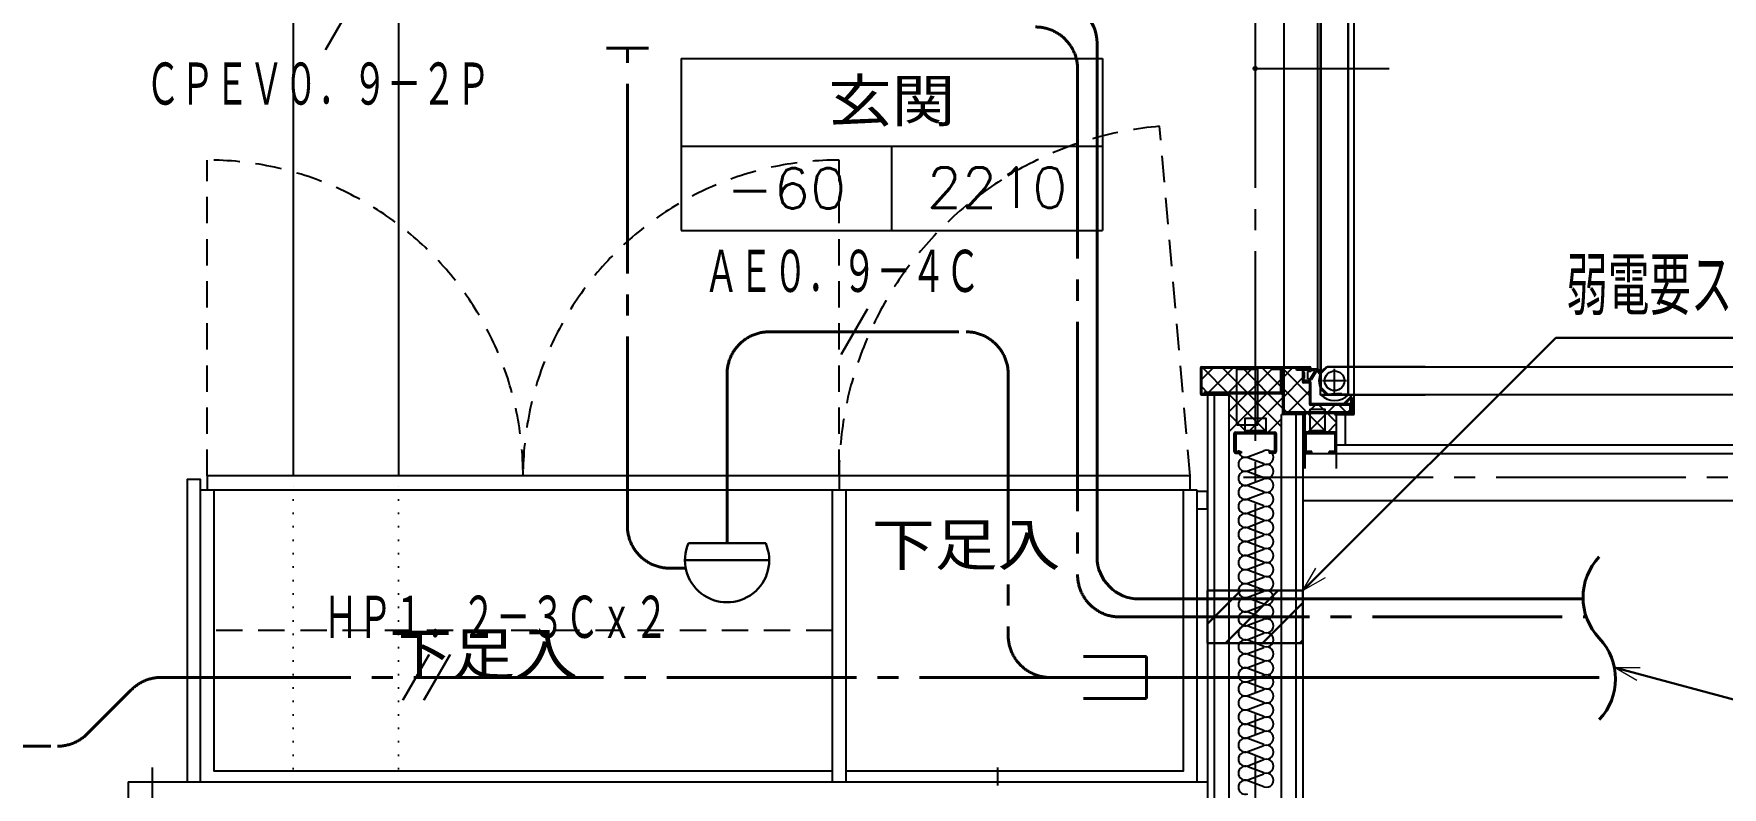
# Model space of a CAD drawing. Header units: millimetres. Extents: x 8300 to 98248, y -10383 to 40000.
# Drawn here: x 27561 to 29965, y 17127 to 18201 of the extents above; entities that cross this region are included whole.
import ezdxf
from ezdxf.enums import TextEntityAlignment as Align

# ---------------------------------------------------------------- set-up
doc = ezdxf.new("R2010")
doc.units = ezdxf.units.MM
doc.header["$LTSCALE"] = 300
for name, pattern in [('CADEWA_LINE5', [1.2, 0.9, -0.1, 0.1, -0.1]), ('CADEWA_LINE6', [2.1, 1.8, -0.1, 0.1, -0.1]), ('DASH-S', [0.2, 0.125, -0.075]), ('DOT2', [3.175, 0, -3.175])]:
    doc.linetypes.add(name, pattern=pattern)
doc.layers.get('0').update_dxf_attribs({"linetype": 'CONTINUOUS'})
for name, color, linetype in [('525EH_Tenjyo(3)', 7, 'CONTINUOUS'), ('Eス0_その他－３', 7, 'CONTINUOUS'), ('E配T_その他－１', 7, 'CONTINUOUS'), ('K建0_壁', 7, 'CONTINUOUS')]:
    doc.layers.add(name, color=color, linetype=linetype)
doc.styles.add('MS Gothic2', font='msgothic.ttc', dxfattribs={"width": 0.6})
doc.styles.add('txt2', font='txt.shx', dxfattribs={"width": 1.197332, "bigfont": 'extfont2'})

# ---------------------------------------------------------------- blocks, each defined once
blk = doc.blocks.new('ZGroup223', base_point=(29300, 17370.1))
at = {"layer": 'Eス0_その他－３', "color": 216, "linetype": 'Continuous', "lineweight": 30}
for p, q in [((29232, 17407.6), (29368, 17407.6)), ((29232, 17407.6), (29232, 17332.6)), ((29279.5, 17407.6), (29232, 17360.1)), ((29332.5, 17407.6), (29257.5, 17332.6)), ((29368, 17407.6), (29368, 17332.6)), ((29368, 17390), (29310.6, 17332.6)), ((29368, 17337), (29363.6, 17332.6)), ((29232, 17332.6), (29368, 17332.6))]:
    blk.add_line(p, q, dxfattribs=at)
blk = doc.blocks.new('ZGroup225', base_point=(29100.3, 17283.9))
at = {"layer": 'E配T_その他－１', "color": 1, "linetype": 'Continuous', "lineweight": 40}
for p, q in [((29145.3, 17313.9), (29055.3, 17313.9)), ((29145.3, 17313.9), (29145.3, 17253.9)), ((29145.3, 17253.9), (29055.3, 17253.9))]:
    blk.add_line(p, q, dxfattribs=at)
blk = doc.blocks.new('ZGroup226', base_point=(29790, 17339.8))
at = {"layer": 'E配T_その他－１', "color": 1, "linetype": 'Continuous', "lineweight": 40}
for centre, start, end in [((29850.8, 17397.8), 136.3972, 223.6028), ((29729.1, 17281.8), 316.3972, 43.6028)]:
    blk.add_arc(centre, 84, start, end, dxfattribs=at)
blk = doc.blocks.new('Z0ArrowOpen30')
at = {"color": 0, "linetype": 'ByBlock', "lineweight": 0}
for p, q in [((-1, 0.268), (0, 0)), ((0, 0), (-1, -0.268))]:
    blk.add_line(p, q, dxfattribs=at)
blk = doc.blocks.new('ZGroup227', base_point=(30189.1, 17260.8))
at = {"layer": 'E配T_その他－１', "color": 136, "linetype": 'Continuous', "lineweight": 30}
for p in [(29811.6, 17298), (30566.6, 17191.8)]:
    blk.add_line(p, (30207.8, 17191.8), dxfattribs=at)
at = {"layer": 'E配T_その他－１', "color": 136, "linetype": 'Continuous', "lineweight": 30, "xscale": 35.50628165534033, "yscale": 35.50628165534033, "zscale": 35.50628165534033, "rotation": 165.0000000000005}
blk.add_blockref('Z0ArrowOpen30', (29811.6, 17298), dxfattribs=at)
at = {"layer": 'E配T_その他－１', "color": 136, "lineweight": -3, "style": 'MS Gothic2', "width": 0.6}
blk.add_text('共用各所へ', height=72.23, dxfattribs=at).set_placement((30222.8, 17268.3), align=Align.MIDDLE_LEFT)
blk = doc.blocks.new('ZGroup228', base_point=(29888.9, 17656.7))
at = {"layer": 'Eス0_その他－３', "color": 136, "linetype": 'Continuous', "lineweight": 30}
for p in [(29368, 17407.6), (30409.7, 17767.7)]:
    blk.add_line(p, (29728.1, 17767.7), dxfattribs=at)
at = {"layer": 'Eス0_その他－３', "color": 136, "linetype": 'Continuous', "lineweight": 30, "xscale": 35.50628165534033, "yscale": 35.50628165534033, "zscale": 35.50628165534033, "rotation": 225}
blk.add_blockref('Z0ArrowOpen30', (29368, 17407.6), dxfattribs=at)
at = {"layer": 'Eス0_その他－３', "color": 136, "lineweight": -3, "style": 'MS Gothic2', "width": 0.6}
blk.add_text('弱電要スリーブ７５φ', height=72.23, dxfattribs=at).set_placement((29743.1, 17844.3), align=Align.MIDDLE_LEFT)
blk = doc.blocks.new('ZGroup229', base_point=(28642.4, 18150.4))
at = {"layer": 'E配T_その他－１', "color": 1, "linetype": 'Continuous', "lineweight": 40}
for p, q in [((27548, 18905), (27548, 18749.1)), ((27578, 18749.1), (27518, 18749.1)), ((27578, 18689.1), (27518, 18689.1)), ((27548, 18689.1), (27548, 18550.6)), ((27578, 18550.6), (27518, 18550.6)), ((27578, 18490.6), (27518, 18490.6)), ((27548, 18490.6), (27548, 18307.5)), ((27608, 18247.5), (29014.8, 18247.5)), ((29074.8, 18187.5), (29074.8, 17455.7)), ((29134.8, 17395.7), (29766.8, 17395.7))]:
    blk.add_line(p, q, dxfattribs=at)
for centre, start, end in [((27608, 18307.5), 180, 270), ((29014.8, 18187.5), 0, 90), ((29134.8, 17455.7), 180, 270)]:
    blk.add_arc(centre, 60, start, end, dxfattribs=at)
blk = doc.blocks.new('ZGroup255', base_point=(28552.5, 17234.9))
at = {"layer": 'E配T_その他－１', "color": 1, "linetype": 'CADEWA_LINE5', "lineweight": 40}
for p, q in [((27636.9, 17203.5), (27699.7, 17266.3)), ((27742.1, 17283.9), (29145.3, 17283.9)), ((27315, 17185.9), (27594.4, 17185.9))]:
    blk.add_line(p, q, dxfattribs=at)
at = {"layer": 'E配T_その他－１', "color": 1, "linetype": 'Continuous', "lineweight": 40}
blk.add_line((29145.3, 17283.9), (29790, 17283.9), dxfattribs=at)
at = {"layer": 'E配T_その他－１', "color": 1, "linetype": 'CADEWA_LINE5', "lineweight": 40}
for centre, start, end in [((27742.1, 17223.9), 90, 135), ((27594.4, 17245.9), 270, 315)]:
    blk.add_arc(centre, 60, start, end, dxfattribs=at)
blk = doc.blocks.new('ZGroup256', base_point=(28213.4, 17336.5))
at = {"layer": 'E配T_その他－１', "color": 3, "linetype": 'Continuous', "lineweight": 30}
for p, q in [((28123.8, 17316.4), (28086.3, 17251.4)), ((28153.8, 17316.4), (28116.3, 17251.4))]:
    blk.add_line(p, q, dxfattribs=at)
at = {"layer": 'E配T_その他－１', "color": 3, "lineweight": -3, "style": 'MS Gothic2', "width": 0.6}
blk.add_text('ＨＰ１．２－３Ｃｘ２', height=60, dxfattribs=at).set_placement((27973.4, 17370.3), align=Align.MIDDLE_LEFT)
blk = doc.blocks.new('ZGroup269', base_point=(28548, 17433))
at = {"layer": '525EH_Tenjyo(3)', "color": 6, "linetype": 'Continuous', "lineweight": 30}
for p, q in [((28493, 17475), (28603, 17475)), ((28488, 17451), (28608, 17451))]:
    blk.add_line(p, q, dxfattribs=at)
blk.add_arc((28548, 17451), 60, 156.4305, 23.5695, dxfattribs=at)
blk = doc.blocks.new('ZGroup302', base_point=(28782.4, 18043.1))
at = {"layer": 'K建0_壁', "color": 250, "linetype": 'Continuous', "lineweight": -3}
for p, q in [((28482.4, 18165.6), (29082.4, 18165.6)), ((28482.4, 18165.6), (28482.4, 17920.6)), ((29082.4, 18165.6), (29082.4, 17920.6)), ((28482.4, 18040.6), (29082.4, 18040.6)), ((28782.4, 17920.6), (28782.4, 18040.6)), ((28482.4, 17920.6), (29082.4, 17920.6))]:
    blk.add_line(p, q, dxfattribs=at)
at = {"layer": 'K建0_壁', "color": 250, "lineweight": -3, "style": 'txt2'}
for s, height, width, p in [('玄関', 67.93, 1.212284, (28782.4, 18103.1)), ('-60', 57.6, 1.05, (28632.4, 17980.6)), ('2210', 57.6, 1.013158, (28932.4, 17981.8))]:
    blk.add_text(s, height=height, dxfattribs=dict(at, width=width)).set_placement(p, align=Align.MIDDLE_CENTER)
blk = doc.blocks.new('ZGroup322', base_point=(28653.8, 18346.6))
at = {"layer": 'E配T_その他－１', "color": 1, "linetype": 'CADEWA_LINE5', "lineweight": 40}
for p, q in [((28466.1, 19253.6), (28931.6, 19253.6)), ((28406.1, 18749.1), (28406.1, 19193.6)), ((28406.1, 18550.6), (28406.1, 18689.1)), ((28406.1, 18277.5), (28406.1, 18490.6)), ((28406.1, 17499.6), (28406.1, 18180.6)), ((28489.1, 17439.6), (28466.1, 17439.6))]:
    blk.add_line(p, q, dxfattribs=at)
at = {"layer": 'E配T_その他－１', "color": 1, "linetype": 'Continuous', "lineweight": 40}
for p, q in [((28436.1, 18749.1), (28376.1, 18749.1)), ((28436.1, 18689.1), (28376.1, 18689.1)), ((28436.1, 18550.6), (28376.1, 18550.6)), ((28436.1, 18490.6), (28376.1, 18490.6)), ((28436.1, 18277.5), (28376.1, 18277.5)), ((28436.1, 18180.6), (28376.1, 18180.6))]:
    blk.add_line(p, q, dxfattribs=at)
at = {"layer": 'E配T_その他－１', "color": 1, "linetype": 'CADEWA_LINE5', "lineweight": 40}
for centre, start, end in [((28466.1, 19193.6), 90, 180), ((28466.1, 17499.6), 180, 270)]:
    blk.add_arc(centre, 60, start, end, dxfattribs=at)
blk = doc.blocks.new('ZGroup324', base_point=(29169, 17530.1))
at = {"layer": 'E配T_その他－１', "color": 1, "linetype": 'CADEWA_LINE5', "lineweight": 40}
for p, q in [((28608, 17776.3), (28888.3, 17776.3)), ((28548, 17475), (28548, 17716.3)), ((28948.3, 17716.3), (28948.3, 17343.9)), ((29008.3, 17283.9), (29145.3, 17283.9))]:
    blk.add_line(p, q, dxfattribs=at)
at = {"layer": 'E配T_その他－１', "color": 1, "linetype": 'Continuous', "lineweight": 40}
blk.add_line((29145.3, 17283.9), (29790, 17283.9), dxfattribs=at)
at = {"layer": 'E配T_その他－１', "color": 1, "linetype": 'CADEWA_LINE5', "lineweight": 40}
for centre, start, end in [((28608, 17716.3), 90, 180), ((28888.3, 17716.3), 0, 90), ((29008.3, 17343.9), 180, 270)]:
    blk.add_arc(centre, 60, start, end, dxfattribs=at)
blk = doc.blocks.new('ZGroup325', base_point=(28708.5, 17829.1))
at = {"layer": 'E配T_その他－１', "color": 3, "linetype": 'Continuous', "lineweight": 30}
blk.add_line((28747.8, 17808.8), (28710.3, 17743.8), dxfattribs=at)
at = {"layer": 'E配T_その他－１', "color": 3, "lineweight": -3, "style": 'MS Gothic2', "width": 0.6}
blk.add_text('ＡＥ０．９－４Ｃ', height=60, dxfattribs=at).set_placement((28515.3, 17863.1), align=Align.MIDDLE_LEFT)
blk = doc.blocks.new('ZGroup332', base_point=(27858.7, 18292.6))
at = {"layer": 'E配T_その他－１', "color": 1, "linetype": 'CADEWA_LINE5', "lineweight": 40}
for p, q in [((29047.1, 18150.6), (29047.1, 17430.1)), ((29107.1, 17370.1), (29771.4, 17370.1))]:
    blk.add_line(p, q, dxfattribs=at)
for centre, start, end in [((28987.1, 18150.6), 0, 90), ((29107.1, 17430.1), 180, 270)]:
    blk.add_arc(centre, 60, start, end, dxfattribs=at)
blk = doc.blocks.new('ZGroup333', base_point=(27960.1, 18160.9))
at = {"layer": 'E配T_その他－１', "color": 3, "linetype": 'Continuous', "lineweight": 30}
blk.add_line((28013.7, 18243.1), (27976.3, 18178.2), dxfattribs=at)
at = {"layer": 'E配T_その他－１', "color": 3, "lineweight": -3, "style": 'MS Gothic2', "width": 0.6}
blk.add_text('ＣＰＥＶ０．９－２Ｐ', height=60, dxfattribs=at).set_placement((27720.1, 18129.9), align=Align.MIDDLE_LEFT)

msp = doc.modelspace()

# ---------------------------------------------------------------- linework, layer by layer
at = {"layer": 'K建0_壁', "color": 250, "linetype": 'CADEWA_LINE5', "lineweight": -3}
for p, q in [((29300, 21851.2), (29300, 15304.7)), ((29283.2, 17569), (31036, 17569)), ((27730, 14138), (27730, 17155.7)), ((28933.5, 16050), (28933.5, 17155.7))]:
    msp.add_line(p, q, dxfattribs=at)
at = {"layer": 'K建0_壁', "color": 250, "linetype": 'Continuous', "lineweight": -3}
for p, q in [((29441, 17658.5), (29441, 18846.5)), ((29393, 17696.8), (29393, 18587.7)), ((29393.8, 17696.8), (29393.8, 18587.7)), ((29432.2, 17687.3), (29432.2, 18602.7)), ((29433, 17687.3), (29433, 18602.7)), ((29341, 17726.5), (29341, 18576.5)), ((29389, 17723), (29389, 18578.1)), ((29300, 18151.5), (29490.6, 18151.5)), ((29378.9, 18151.5), (29452.6, 18151.5)), ((29222, 17724.9), (29222, 17688.1)), ((29223.6, 17726.5), (29377.4, 17726.5)), ((29223.6, 17724.9), (29223.6, 17688.1)), ((29223.6, 17724.9), (29377.4, 17724.9)), ((29223.6, 17708.3), (29240.2, 17724.9)), ((29262, 17688.1), (29225.2, 17724.9)), ((29231.7, 17688.1), (29268.5, 17724.9)), ((29337.5, 17640.9), (29253.5, 17724.9)), ((29260, 17688.1), (29296.8, 17724.9)), ((29262.5, 17662.3), (29323.5, 17723.3)), ((29273.7, 17724.9), (29303.7, 17724.9)), ((29273.7, 17643.3), (29273.7, 17724.9)), ((29303.7, 17722.6), (29273.7, 17722.6)), ((29339, 17667.7), (29281.8, 17724.9)), ((29303.7, 17643.3), (29303.7, 17724.9)), ((29339, 17696), (29310.1, 17724.9)), ((29324, 17724.9), (29324, 17723.3)), ((29339, 17724.9), (29324, 17724.9)), ((29324, 17723.3), (29339, 17723.3)), ((29336.7, 17690.4), (29336.7, 17723.3)), ((29339, 17690.4), (29339, 17723.3)), ((29339, 17723.3), (29339, 17660.1)), ((29340.6, 17712.1), (29353.3, 17724.9)), ((29340.6, 17723.3), (29340.6, 17660.1)), ((29377.4, 17685.8), (29340.6, 17722.6)), ((29359, 17721.7), (29359, 17724.9)), ((29377.4, 17723.3), (29359, 17723.3)), ((29367.4, 17721.7), (29359, 17721.7)), ((29367.4, 17721.7), (29367.4, 17705.3)), ((29369, 17721.8), (29370.5, 17723.2)), ((29369, 17721.8), (29369, 17705.3)), ((29370.4, 17721.8), (29371.2, 17722.4)), ((29374, 17721.8), (29370.4, 17721.8)), ((29374, 17721.8), (29375.5, 17723.2)), ((29374.5, 17719.8), (29374.5, 17709.3)), ((29378.5, 17719.8), (29374.5, 17719.8)), ((29375.4, 17721.8), (29376.2, 17722.4)), ((29376, 17721.8), (29375.4, 17721.8)), ((29376, 17719.8), (29376, 17721.8)), ((29378.2, 17709.3), (29385.2, 17720.5)), ((29387.9, 17723.3), (29378.3, 17723.3)), ((29387.9, 17721.1), (29379.6, 17707.7)), ((29384.7, 17721.3), (29380.5, 17721.3)), ((29391.2, 17716.4), (29388.3, 17720.8)), ((29392.8, 17717.5), (29389.6, 17722.4)), ((29402.8, 17726.3), (29393.2, 17716.7)), ((29541.9, 17726.5), (29403.8, 17726.5)), ((29413, 17689.5), (29413, 17723.5)), ((29233.7, 17688.1), (29223.6, 17698.2)), ((29262.5, 17634), (29339, 17710.5)), ((29340.6, 17683.9), (29367.4, 17710.7)), ((29369, 17718.8), (29370, 17717.8)), ((29369, 17706.8), (29370.5, 17705.4)), ((29369, 17705.3), (29377.4, 17705.3)), ((29377.4, 17703.7), (29369, 17703.7)), ((29374, 17706.8), (29370.4, 17706.8)), ((29370.4, 17706.8), (29371.2, 17706.2)), ((29374, 17706.8), (29375.5, 17705.4)), ((29377.9, 17706.8), (29375.4, 17706.8)), ((29375.4, 17706.8), (29376.2, 17706.2)), ((29377, 17706.8), (29377, 17708.8)), ((29377.4, 17703.7), (29377.4, 17673.5)), ((29379, 17673.5), (29379, 17703.7)), ((29393, 17687.3), (29393, 17702.2)), ((29393.2, 17696.3), (29402.8, 17686.7)), ((29403.3, 17687.3), (29393.8, 17696.8)), ((29430, 17706.5), (29396, 17706.5)), ((29262, 17688.1), (29223.6, 17688.1)), ((29223.6, 17686.5), (29262.5, 17686.5)), ((29227, 17690.4), (29336.7, 17690.4)), ((29336.7, 17688.1), (29227, 17688.1)), ((29241.5, 17686.5), (29241.5, 15349)), ((29262, 17686.5), (29262, 17688.1)), ((29316.6, 17633.5), (29262.5, 17687.6)), ((29262.5, 17686.5), (29262.5, 15370)), ((29290.2, 17633.5), (29339, 17682.3)), ((29401.5, 17633.5), (29340.6, 17694.4)), ((29345.1, 17660.1), (29377.4, 17692.4)), ((29368, 17654.7), (29385.2, 17671.9)), ((29375.1, 17633.5), (29413.5, 17671.9)), ((29434.8, 17673.5), (29379, 17673.5)), ((29434.8, 17671.9), (29379, 17671.9)), ((29415.5, 17647.7), (29391.3, 17671.9)), ((29393.8, 17686.5), (29541.9, 17686.5)), ((29403.3, 17687.3), (29415.6, 17687.3)), ((29408.4, 17688.1), (29415.6, 17688.1)), ((29408.4, 17688.1), (29408.4, 17687.3)), ((29423.2, 17688.1), (29417.4, 17688.1)), ((29417.4, 17687.3), (29432.2, 17687.3)), ((29431.4, 17660.1), (29419.6, 17671.9)), ((29423.2, 17688.1), (29423.2, 17687.3)), ((29435.3, 17683), (29426.9, 17674.6)), ((29434.8, 17671.9), (29434.8, 17661.5)), ((29436.4, 17681.9), (29436.4, 17660.1)), ((29438, 17681.9), (29438, 17660.1)), ((29288.3, 17633.5), (29262.5, 17659.3)), ((29285, 17653.5), (29285, 17633.5)), ((29318.5, 17633.5), (29337.5, 17652.5)), ((29337.5, 15445), (29337.5, 17658.5)), ((29369, 17658.5), (29337.5, 17658.5)), ((29346.6, 17660.1), (29340.6, 17666.1)), ((29369, 17660.1), (29340.6, 17660.1)), ((29344, 17662.4), (29344, 17660.1)), ((29344, 17662.4), (29433, 17662.4)), ((29436.4, 17660.1), (29344, 17660.1)), ((29358.5, 15466), (29358.5, 17658.5)), ((29369, 17658.5), (29369, 17660.1)), ((29370.5, 17658.5), (29370.5, 17581.5)), ((29378, 17666.3), (29378, 17633.5)), ((29413, 17660.1), (29413, 17658.5)), ((29413, 17658.5), (29441, 17658.5)), ((29415.5, 17658.5), (29415.5, 17581.5)), ((29430, 17660.1), (29434.8, 17664.9)), ((29433, 17662.4), (29433, 17660.1)), ((29434.8, 17661.5), (29436.4, 17661.5)), ((29270, 17605.8), (29270, 17631.2)), ((29272.3, 17633.5), (29327.7, 17633.5)), ((29272.3, 17631.2), (29272.3, 17605.8)), ((29272.3, 17631.2), (29327.7, 17631.2)), ((29303.7, 17643.3), (29273.7, 17643.3)), ((29285, 17635.8), (29315, 17635.8)), ((29327.7, 17631.2), (29327.7, 17605.8)), ((29330, 17631.2), (29330, 17605.8)), ((29373.2, 17633.5), (29368, 17638.7)), ((29370.5, 17631.2), (29370.5, 17605.8)), ((29413.2, 17633.5), (29372.8, 17633.5)), ((29378, 17635.8), (29399.1, 17635.8)), ((29403.4, 17633.5), (29415.5, 17645.6)), ((29415.5, 17605.8), (29415.5, 17631.2)), ((29272.3, 17605.8), (29280, 17605.8)), ((29272.3, 17603.5), (29280, 17603.5)), ((29280, 17605.8), (29280, 17603.5)), ((29289.6, 17598.2), (29312.5, 17606.8)), ((29320, 17605.8), (29320, 17603.5)), ((29327.7, 17605.8), (29320, 17605.8)), ((29327.7, 17603.5), (29320, 17603.5)), ((30055.5, 17602.5), (29368, 17602.5)), ((29372.8, 17603.5), (29380.5, 17603.5)), ((29380.5, 17603.5), (29380.5, 17605.8)), ((29405.5, 17603.5), (29405.5, 17605.8)), ((29413.2, 17603.5), (29405.5, 17603.5)), ((29312.5, 17588.2), (29289.6, 17596.8)), ((29289.6, 17578.2), (29312.5, 17586.8)), ((29312.5, 17568.2), (29289.6, 17576.8)), ((27798, 17551), (29217, 17551)), ((28698, 17135), (28698, 17551)), ((28707.5, 17571), (28707.5, 17551)), ((28717, 17551), (28717, 17135)), ((29207.5, 17551), (29207.5, 17571)), ((29217, 17551), (29217, 17135)), ((29289.6, 17558.2), (29312.5, 17566.8)), ((29312.5, 17548.2), (29289.6, 17556.8)), ((29289.6, 17538.2), (29312.5, 17546.8)), ((29312.5, 17528.2), (29289.6, 17536.8)), ((29289.6, 17518.2), (29312.5, 17526.8)), ((29988.5, 17535.5), (29368, 17535.5)), ((29312.5, 17508.2), (29289.6, 17516.8)), ((29289.6, 17498.2), (29312.5, 17506.8)), ((29312.5, 17488.2), (29289.6, 17496.8)), ((29289.6, 17478.2), (29312.5, 17486.8)), ((29312.5, 17468.2), (29289.6, 17476.8)), ((29289.6, 17458.2), (29312.5, 17466.8)), ((29312.5, 17448.2), (29289.6, 17456.8)), ((29289.6, 17438.2), (29312.5, 17446.8)), ((29312.5, 17428.2), (29289.6, 17436.8)), ((29289.6, 17418.2), (29312.5, 17426.8)), ((29312.5, 17408.2), (29289.6, 17416.8)), ((29289.6, 17398.2), (29312.5, 17406.8)), ((29312.5, 17388.2), (29289.6, 17396.8)), ((29289.6, 17378.2), (29312.5, 17386.8)), ((29312.5, 17368.2), (29289.6, 17376.8)), ((29289.6, 17358.2), (29312.5, 17366.8)), ((29312.5, 17348.2), (29289.6, 17356.8)), ((29289.6, 17338.2), (29312.5, 17346.8)), ((29312.5, 17328.2), (29289.6, 17336.8)), ((29289.6, 17318.2), (29312.5, 17326.8)), ((29312.5, 17308.2), (29289.6, 17316.8)), ((29289.6, 17298.2), (29312.5, 17306.8)), ((29312.5, 17288.2), (29289.6, 17296.8)), ((29289.6, 17278.2), (29312.5, 17286.8)), ((29312.5, 17268.2), (29289.6, 17276.8)), ((29289.6, 17258.2), (29312.5, 17266.8)), ((29312.5, 17248.2), (29289.6, 17256.8)), ((29289.6, 17238.2), (29312.5, 17246.8)), ((29312.5, 17228.2), (29289.6, 17236.8)), ((29289.6, 17218.2), (29312.5, 17226.8)), ((29312.5, 17208.2), (29289.6, 17216.8)), ((29289.6, 17198.2), (29312.5, 17206.8)), ((29312.5, 17188.2), (29289.6, 17196.8)), ((29289.6, 17178.2), (29312.5, 17186.8)), ((29312.5, 17168.2), (29289.6, 17176.8)), ((29289.6, 17158.2), (29312.5, 17166.8)), ((29312.5, 17148.2), (29289.6, 17156.8)), ((29289.6, 17138.2), (29312.5, 17146.8)), ((27695, 17135), (29232, 17135)), ((27695, 17135), (27695, 17060)), ((29312.5, 17128.2), (29289.6, 17136.8))]:
    msp.add_line(p, q, dxfattribs=at)
at = {"layer": 'K建0_壁', "color": 250, "linetype": 'Continuous', "lineweight": -3, "ltscale": 0.2}
for p, q in [((27930, 18815), (27930, 17571)), ((28080, 18815), (28080, 17571))]:
    msp.add_line(p, q, dxfattribs=at)
at = {"layer": 'K建0_壁', "color": 250, "linetype": 'DASH-S', "lineweight": -3}
for p, q in [((29207.5, 17571), (29163.9, 18069.1)), ((27807.5, 17571), (27807.5, 18021)), ((28707.5, 17571), (28707.5, 18021)), ((28698, 17351), (27817, 17351))]:
    msp.add_line(p, q, dxfattribs=at)
at = {"layer": 'K建0_壁', "color": 250, "linetype": 'Continuous', "lineweight": -3, "ltscale": 0.3}
for p, q in [((29232, 17686.5), (29232, 15339.5)), ((29368, 17658.5), (29368, 15475.5)), ((29428, 17658.5), (29428, 17615))]:
    msp.add_line(p, q, dxfattribs=at)
at = {"layer": 'K建0_壁', "color": 250, "linetype": 'Continuous', "lineweight": -3, "ltscale": 0.5}
msp.add_line((30068, 17615), (29415.5, 17615), dxfattribs=at)
at = {"layer": 'K建0_壁', "color": 250, "linetype": 'DOT2', "lineweight": -3, "ltscale": 0.02}
for p, q in [((27930, 17135), (27930, 17571)), ((28080, 17135), (28080, 17571))]:
    msp.add_line(p, q, dxfattribs=at)
at = {"layer": 'K建0_壁', "color": 250, "linetype": 'Continuous', "lineweight": -3}
msp.add_lwpolyline([(29393, 17716.5), (29403, 17726.5), (30295, 17726.5), (30295, 17690), (30310, 17690), (30310, 17686.5), (29393, 17686.5)], close=True, dxfattribs=at)
for points in [[(29369, 17709.8), (29370, 17710.8), (29370, 17717.8)], [(29377.3, 17708.8), (29377, 17708.8), (29374.5, 17709.3)], [(29436.4, 17681.9), (29428, 17673.5), (29426.9, 17674.6)], [(29285, 17653.5), (29315, 17653.5), (29315, 17633.5)], [(29378, 17666.3), (29399.1, 17666.3), (29399.1, 17633.5)], [(29380.5, 17605.8), (29372.8, 17605.8), (29372.8, 17631.2), (29413.2, 17631.2), (29413.2, 17605.8), (29405.5, 17605.8)], [(27798, 17135), (27798, 17566), (27779, 17566), (27779, 17135), (29217, 17135)], [(29207.5, 17571), (27807.5, 17571), (27807.5, 17551)], [(27817, 17551), (27817, 17151), (28698, 17151)], [(28717, 17151), (29198, 17151), (29198, 17551)], [(29217, 17524), (29232, 17524), (29232, 17549), (29217, 17549)]]:
    msp.add_lwpolyline(points, dxfattribs=at)
for centre, radius in [((29300, 18151.5), 2.5), ((29413, 17706.5), 14)]:
    msp.add_circle(centre, radius, dxfattribs=at)
for centre, radius, start, end in [((29413, 17706.5), 897.2, 358.7227, 88.7227), ((29223.6, 17724.9), 1.6, 90, 180), ((29339, 17723.3), 1.6, 0, 90), ((29367.4, 17721.7), 1.6, 0, 90), ((29370.9, 17722.8), 0.5, 306.1301, 131.633), ((29375.9, 17722.8), 0.5, 306.1301, 131.633), ((29376, 17723.3), 1.5, 270, 336.4218), ((29377.4, 17724.9), 1.6, 270, 90), ((29378.3, 17722.3), 1, 90, 156.4218), ((29378.5, 17720.8), 1, 270, 347.6894), ((29380.4, 17720.3), 1, 90, 163.3342), ((29384.7, 17720.8), 0.5, 328.1726, 90), ((29387.9, 17721.3), 2, 33.671, 90), ((29387.9, 17720.6), 0.5, 33.035, 93.1725), ((29413, 17706.5), 22.3, 116.7287, 243.2713), ((29403.3, 17725.7), 0.8, 90, 135), ((29369, 17705.3), 1.6, 180, 270), ((29370.9, 17705.8), 0.5, 228.367, 53.8699), ((29375.9, 17705.8), 0.5, 228.367, 53.8699), ((29377.3, 17709.8), 1, 270, 328.1726), ((29377.4, 17703.7), 1.6, 0, 90), ((29377.9, 17708.8), 2, 270, 328.1726), ((29392, 17717), 1, 213.0336, 33.6712), ((29393.8, 17703.8), 0.8, 180, 270), ((29393.8, 17702.2), 0.8, 90, 180), ((29393.8, 17696.8), 0.8, 180, 225), ((29223.6, 17688.1), 1.6, 180, 270), ((29336.7, 17690.4), 2.3, 270, 0), ((29379, 17673.5), 1.6, 180, 270), ((29393.8, 17687.3), 0.8, 180, 270), ((29413, 17706.5), 28, 225, 315), ((29403.3, 17687.3), 0.8, 225, 270), ((29415.6, 17687.3), 0.8, 270, 90), ((29417.4, 17687.3), 0.8, 90, 270), ((29432.2, 17687.3), 0.8, 270, 0), ((29434.8, 17671.9), 1.6, 0, 90), ((29436.4, 17681.9), 1.6, 0, 135), ((29340.6, 17660.1), 1.6, 180, 270), ((29436.4, 17660.1), 1.6, 270, 0), ((29272.3, 17631.2), 2.3, 90, 180), ((29327.7, 17631.2), 2.3, 0, 90), ((29372.8, 17631.2), 2.3, 90, 180), ((29413.2, 17631.2), 2.3, 0, 90), ((29272.3, 17605.8), 2.3, 180, 270), ((29286, 17607.5), 10, 180, 290.7966), ((29316, 17597.5), 10, 249.2034, 110.7966), ((29327.7, 17605.8), 2.3, 270, 0), ((29372.8, 17605.8), 2.3, 180, 270), ((29413.2, 17605.8), 2.3, 270, 0), ((29286, 17587.5), 10, 69.2034, 180), ((29286, 17587.5), 10, 180, 290.7966), ((29286, 17567.5), 10, 69.2034, 180), ((29316, 17577.5), 10, 249.2034, 110.7966), ((29286, 17567.5), 10, 180, 290.7966), ((29286, 17547.5), 10, 69.2034, 180), ((29316, 17557.5), 10, 249.2034, 110.7966), ((29286, 17547.5), 10, 180, 290.7966), ((29286, 17527.5), 10, 69.2034, 180), ((29286, 17527.5), 10, 180, 290.7966), ((29316, 17537.5), 10, 249.2034, 110.7966), ((29316, 17517.5), 10, 249.2034, 110.7966), ((29286, 17507.5), 10, 69.2034, 180), ((29286, 17507.5), 10, 180, 290.7966), ((29316, 17497.5), 10, 249.2034, 110.7966), ((29286, 17487.5), 10, 69.2034, 180), ((29286, 17487.5), 10, 180, 290.7966), ((29316, 17477.5), 10, 249.2034, 110.7966), ((29286, 17467.5), 10, 69.2034, 180), ((29286, 17467.5), 10, 180, 290.7966), ((29286, 17447.5), 10, 69.2034, 180), ((29316, 17457.5), 10, 249.2034, 110.7966), ((29286, 17447.5), 10, 180, 290.7966), ((29286, 17427.5), 10, 69.2034, 180), ((29316, 17437.5), 10, 249.2034, 110.7966), ((29286, 17427.5), 10, 180, 290.7966), ((29286, 17407.5), 10, 69.2034, 180), ((29286, 17407.5), 10, 180, 290.7966), ((29316, 17417.5), 10, 249.2034, 110.7966), ((29316, 17397.5), 10, 249.2034, 110.7966), ((29286, 17387.5), 10, 69.2034, 180), ((29286, 17387.5), 10, 180, 290.7966), ((29316, 17377.5), 10, 249.2034, 110.7966), ((29286, 17367.5), 10, 69.2034, 180), ((29286, 17367.5), 10, 180, 290.7966), ((29316, 17357.5), 10, 249.2034, 110.7966), ((29286, 17347.5), 10, 69.2034, 180), ((29286, 17347.5), 10, 180, 290.7966), ((29286, 17327.5), 10, 69.2034, 180), ((29316, 17337.5), 10, 249.2034, 110.7966), ((29286, 17327.5), 10, 180, 290.7966), ((29286, 17307.5), 10, 69.2034, 180), ((29316, 17317.5), 10, 249.2034, 110.7966), ((29286, 17307.5), 10, 180, 290.7966), ((29286, 17287.5), 10, 69.2034, 180), ((29286, 17287.5), 10, 180, 290.7966), ((29316, 17297.5), 10, 249.2034, 110.7966), ((29316, 17277.5), 10, 249.2034, 110.7966), ((29286, 17267.5), 10, 69.2034, 180), ((29286, 17267.5), 10, 180, 290.7966), ((29316, 17257.5), 10, 249.2034, 110.7966), ((29286, 17247.5), 10, 69.2034, 180), ((29286, 17247.5), 10, 180, 290.7966), ((29316, 17237.5), 10, 249.2034, 110.7966), ((29286, 17227.5), 10, 69.2034, 180), ((29286, 17227.5), 10, 180, 290.7966), ((29286, 17207.5), 10, 69.2034, 180), ((29316, 17217.5), 10, 249.2034, 110.7966), ((29286, 17207.5), 10, 180, 290.7966), ((29286, 17187.5), 10, 69.2034, 180), ((29316, 17197.5), 10, 249.2034, 110.7966), ((29286, 17187.5), 10, 180, 290.7966), ((29286, 17167.5), 10, 69.2034, 180), ((29286, 17167.5), 10, 180, 290.7966), ((29316, 17177.5), 10, 249.2034, 110.7966), ((29316, 17157.5), 10, 249.2034, 110.7966), ((29286, 17147.5), 10, 69.2034, 180), ((29286, 17147.5), 10, 180, 290.7966), ((29316, 17137.5), 10, 249.2034, 110.7966), ((29286, 17127.5), 10, 69.2034, 180), ((29286, 17127.5), 10, 180, 290.7966)]:
    msp.add_arc(centre, radius, start, end, dxfattribs=at)
at = {"layer": 'K建0_壁', "color": 250, "linetype": 'DASH-S', "lineweight": -3}
for centre, radius, start, end in [((29207.5, 17571), 500, 95, 180), ((27807.5, 17571), 450, 0, 90), ((28707.5, 17571), 450, 90, 180)]:
    msp.add_arc(centre, radius, start, end, dxfattribs=at)

# ---------------------------------------------------------------- block references
at = {"layer": '525EH_Tenjyo(3)', "linetype": 'Continuous', "lineweight": 30}
msp.add_blockref('ZGroup269', (28548, 17433), dxfattribs=at)
at = {"layer": 'Eス0_その他－３', "linetype": 'Continuous', "lineweight": -3}
msp.add_blockref('ZGroup228', (29888.9, 17656.7), dxfattribs=at)
at = {"layer": 'Eス0_その他－３', "linetype": 'Continuous', "lineweight": 30}
msp.add_blockref('ZGroup223', (29300, 17370.1), dxfattribs=at)
at = {"layer": 'E配T_その他－１', "linetype": 'Continuous', "lineweight": -3}
for name, p in [('ZGroup322', (28653.8, 18346.6)), ('ZGroup332', (27858.7, 18292.6)), ('ZGroup229', (28642.4, 18150.4)), ('ZGroup333', (27960.1, 18160.9)), ('ZGroup325', (28708.5, 17829.1)), ('ZGroup324', (29169, 17530.1)), ('ZGroup226', (29790, 17339.8)), ('ZGroup256', (28213.4, 17336.5)), ('ZGroup225', (29100.3, 17283.9)), ('ZGroup227', (30189.1, 17260.8)), ('ZGroup255', (28552.5, 17234.9))]:
    msp.add_blockref(name, p, dxfattribs=at)
at = {"layer": 'K建0_壁', "linetype": 'CADEWA_LINE6', "lineweight": 15}
msp.add_blockref('ZGroup302', (28782.4, 18043.1), dxfattribs=at)

# ---------------------------------------------------------------- texts
at = {"layer": 'K建0_壁', "color": 250, "lineweight": -3, "style": 'txt2', "width": 1.197332}
for p in [(28888.4, 17416.4), (28201.3, 17261.2)]:
    msp.add_text('下足入', height=67.93, dxfattribs=at).set_placement(p, align=Align.BOTTOM_CENTER)

doc.saveas('drawing.dxf')
